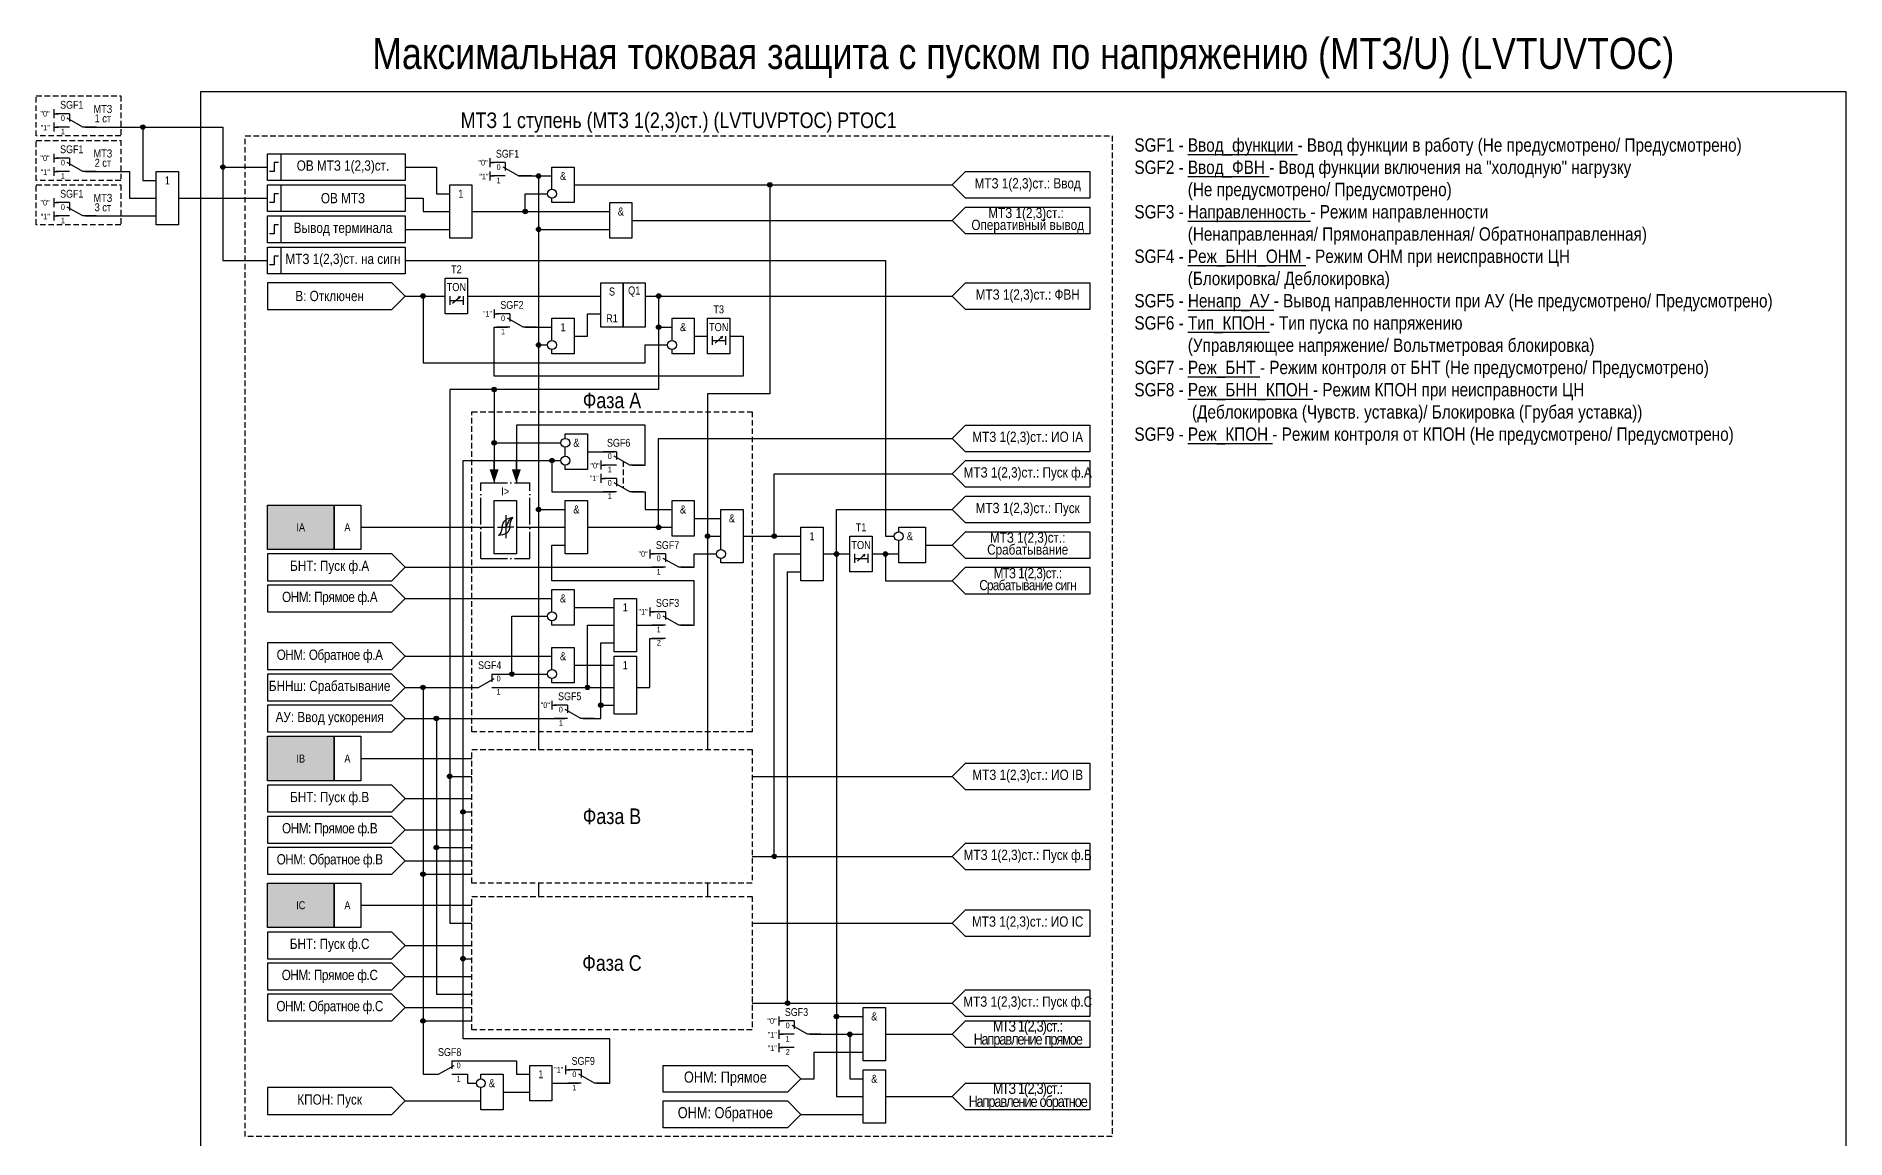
# Model space of a CAD drawing. Header units: millimetres. Extents: x -60 to 2976, y -423 to 657.
# Drawn here: x -37 to 370, y 409.5 to 657.4 of the extents above; entities that cross this region are included whole.
import ezdxf
from ezdxf.enums import TextEntityAlignment as Align

# ---------------------------------------------------------------- set-up
doc = ezdxf.new("R2010")
doc.units = ezdxf.units.MM
doc.linetypes.add('ACAD_ISO04W100', pattern=[30, 24, -3, 0, -3])
doc.linetypes.add('штриховая2', pattern=[0.375, 0.25, -0.125])
doc.layers.add('TEXT', color=7, linetype='Continuous', lineweight=25)
doc.layers.add('Основная', color=7, linetype='Continuous')
doc.styles.add('1.8_Gost_RD', font='ARIALN.TTF', dxfattribs={"height": 1.8})
doc.styles.add('2.5_Gost_RD', font='ARIALN.TTF', dxfattribs={"height": 2.5})
doc.styles.add('3.5_Gost_RD', font='ARIALN.TTF', dxfattribs={"height": 3.5})
doc.styles.add('Вывод', font='ARIALN.TTF', dxfattribs={"height": 2.5})
doc.styles.add('Компонент', font='ARIALN.TTF', dxfattribs={"height": 3.5})

# ---------------------------------------------------------------- blocks, each defined once
blk = doc.blocks.new('*U23')
at = {"layer": 'Основная', "linetype": 'ACAD_ISO04W100', "ltscale": 0.25}
for p, q in [((0, 0), (11, 0)), ((0, -17), (0, 0)), ((11, -17), (11, 0)), ((0, -17), (11, -17))]:
    blk.add_line(p, q, dxfattribs=at)
at = {"layer": 'Основная', "style": 'Компонент'}
blk.add_attdef('ОУ', text='', height=3.5, dxfattribs=at).set_placement((11, 0), align=Align.MIDDLE_CENTER)
blk = doc.blocks.new('Точка')
at = {"ltscale": 100}
h = blk.add_hatch(color=256, dxfattribs=at)
h.dxf.hatch_style = 1
edge = h.paths.add_edge_path()
edge.add_arc((0, 0), 0.5, 0, 360)
blk.add_circle((0, 0), 0.5, dxfattribs=at)
blk = doc.blocks.new('*U33')
at = {"ltscale": 0.25}
blk.add_line((-1, 0), (-5, 0), dxfattribs=at)
blk.add_lwpolyline([(-3, 0, 2, 0, 0), (0, 0, 0, 0, 0)], format="xyseb", dxfattribs=at)
at = {"layer": 'Основная', "style": 'Вывод'}
blk.add_attdef('ОТ', text='', height=2.5, dxfattribs=at).set_placement((-4, 0), align=Align.MIDDLE_CENTER)
blk = doc.blocks.new('*U32')
at = {"layer": 'Основная', "color": 0}
blk.add_line((0, 0), (7, 4), dxfattribs=at)
at = {"layer": 'Основная', "ltscale": 0.35}
blk.add_line((6, 6), (6, 2.5), dxfattribs=at)
blk = doc.blocks.new('*U43')
at = {"layer": 'Основная', "color": 0}
for p, q in [((-3, 6), (-9, 6)), ((-3, 0), (-9, 0)), ((9, 0), (3, 0))]:
    blk.add_line(p, q, dxfattribs=at)
at = {"layer": 'Основная', "ltscale": 0.25, "xscale": -1}
blk.add_blockref('*U32', (3, 0), dxfattribs=at)
at = {"layer": 'Основная'}
for tag, height, style, p in [('ОУ', 3.5, 'Компонент', (-2, 10)), ('В1', 2.5, 'Вывод', (-13, 6)), ('В2', 2.5, 'Вывод', (-6, 4)), ('В3', 2.5, 'Вывод', (-6, -2))]:
    blk.add_attdef(tag, text='', height=height, dxfattribs=dict(at, style=style)).set_placement(p, align=Align.MIDDLE_CENTER)
blk = doc.blocks.new('*U44')
at = {"layer": 'Основная', "color": 0}
for p, q in [((-9, 0), (-3, 0)), ((3, 6), (9, 6)), ((3, 0), (9, 0))]:
    blk.add_line(p, q, dxfattribs=at)
at = {"layer": 'Основная', "ltscale": 0.25}
blk.add_blockref('*U32', (-3, 0), dxfattribs=at)
at = {"layer": 'Основная'}
for tag, height, style, p in [('ОУ', 3.5, 'Компонент', (2, 10)), ('В2', 2.5, 'Вывод', (6, 4)), ('В1', 2.5, 'Вывод', (13, 6)), ('В3', 2.5, 'Вывод', (6, -2))]:
    blk.add_attdef(tag, text='', height=height, dxfattribs=dict(at, style=style)).set_placement(p, align=Align.MIDDLE_CENTER)
blk = doc.blocks.new('*U48')
at = {"layer": 'Основная', "color": 0}
for p, q in [((-3, 6), (-9, 6)), ((-3, 0), (-9, 0)), ((9, 0), (3, 0))]:
    blk.add_line(p, q, dxfattribs=at)
at = {"layer": 'Основная', "ltscale": 0.25, "xscale": -1}
blk.add_blockref('*U32', (3, 0), dxfattribs=at)
at = {"layer": 'Основная'}
for tag, height, style, p in [('ОУ', 3.5, 'Компонент', (-2, 10)), ('В1', 2.5, 'Вывод', (-13, 6)), ('В2', 2.5, 'Вывод', (-6, 4)), ('В3', 2.5, 'Вывод', (-6, -2))]:
    blk.add_attdef(tag, text='', height=height, dxfattribs=dict(at, style=style)).set_placement(p, align=Align.MIDDLE_CENTER)
blk = doc.blocks.new('*U34')
at = {"layer": 'Основная', "color": 0}
for p, q in [((-3, 6), (-9, 6)), ((-3, 0), (-9, 0)), ((9, 0), (3, 0))]:
    blk.add_line(p, q, dxfattribs=at)
at = {"layer": 'Основная', "ltscale": 0.25, "xscale": -1}
blk.add_blockref('*U32', (3, 0), dxfattribs=at)
at = {"layer": 'Основная'}
for tag, height, style, p in [('ОУ', 3.5, 'Компонент', (-2, 10)), ('В1', 2.5, 'Вывод', (-14, 6)), ('В2', 2.5, 'Вывод', (-6, 4)), ('В3', 2.5, 'Вывод', (-6, -2))]:
    blk.add_attdef(tag, text='', height=height, dxfattribs=dict(at, style=style)).set_placement(p, align=Align.MIDDLE_CENTER)
blk = doc.blocks.new('*U46')
at = {"layer": 'Основная', "color": 0}
for p, q in [((-9, 0), (-3, 0)), ((3, 6), (9, 6)), ((3, 0), (9, 0))]:
    blk.add_line(p, q, dxfattribs=at)
at = {"layer": 'Основная', "ltscale": 0.25}
blk.add_blockref('*U32', (-3, 0), dxfattribs=at)
at = {"layer": 'Основная'}
for tag, height, style, p in [('ОУ', 3.5, 'Компонент', (2, 10)), ('В2', 2.5, 'Вывод', (6, 4)), ('В1', 2.5, 'Вывод', (14, 6)), ('В3', 2.5, 'Вывод', (6, -2))]:
    blk.add_attdef(tag, text='', height=height, dxfattribs=dict(at, style=style)).set_placement(p, align=Align.MIDDLE_CENTER)

msp = doc.modelspace()

# ---------------------------------------------------------------- hatches: boundary and pattern name
at = {"ltscale": 100, "true_color": 0xf7941d}
h = msp.add_hatch(color=30, dxfattribs=at)
h.dxf.hatch_style = 1
h.paths.add_polyline_path([(15, 552), (30, 552), (30, 542), (15, 542)])
h = msp.add_hatch(color=30, dxfattribs=at)
h.dxf.hatch_style = 1
h.paths.add_polyline_path([(15, 500), (30, 500), (30, 490), (15, 490)])
h = msp.add_hatch(color=30, dxfattribs=at)
h.dxf.hatch_style = 1
h.paths.add_polyline_path([(15, 467), (30, 467), (30, 457), (15, 457)])

# ---------------------------------------------------------------- linework, layer by layer
at = {"color": 6, "ltscale": 100}
for p, q in [((-33, 641), (-33, 639)), ((-33, 640), (-32, 640)), ((-33, 638), (-33, 636)), ((-33, 637), (-32, 637)), ((-33, 631), (-33, 629)), ((-33, 630), (-32, 630)), ((-33, 628), (-33, 626)), ((-33, 627), (-32, 627)), ((-33, 621), (-33, 619)), ((-33, 620), (-32, 620)), ((-33, 618), (-33, 616)), ((-33, 617), (-32, 617)), ((130, 437), (130, 435)), ((130, 436), (131, 436)), ((130, 434), (130, 432)), ((130, 433), (131, 433)), ((130, 431), (130, 429)), ((130, 430), (131, 430)), ((133.5, 430), (130.5, 430))]:
    msp.add_line(p, q, dxfattribs=at)
at = {"ltscale": 100}
for p, q in [((65, 630), (65, 628)), ((65, 629), (66, 629)), ((65, 627), (65, 625)), ((65, 626), (66, 626)), ((66, 596), (66, 594)), ((66, 595), (67, 595)), ((90, 562), (90, 560)), ((90, 561), (91, 561)), ((90, 559), (90, 557)), ((90, 558), (91, 558)), ((101, 542), (101, 540)), ((101, 541), (102, 541)), ((101, 529), (101, 527)), ((101, 528), (102, 528)), ((104.5, 522), (101.5, 522)), ((79, 508), (79, 506)), ((79, 507), (80, 507)), ((82.0345, 426.0064), (82.0345, 424.0064)), ((82.0345, 425.0064), (83.0345, 425.0064))]:
    msp.add_line(p, q, dxfattribs=at)
at = {"color": 7, "ltscale": 100}
for p, q in [((56.6688, 597.4221), (58.3397, 598.908)), ((58.3397, 598.908), (57.8177, 598.6852)), ((58.3397, 598.908), (58.0729, 598.4416)), ((115.6716, 588.4146), (117.3426, 589.9005)), ((117.3426, 589.9005), (116.8206, 589.6777)), ((117.3426, 589.9005), (117.0758, 589.4341)), ((66.7865, 547.0009), (68.6014, 547.0009)), ((70.4163, 547.0028), (68.6014, 547.0009)), ((147.6961, 539.4146), (149.3671, 540.9005)), ((149.3671, 540.9005), (148.845, 540.6777)), ((149.3671, 540.9005), (149.1003, 540.4341))]:
    msp.add_line(p, q, dxfattribs=at)
msp.add_line((68.6, 549.72), (68.6, 544.52))
at = {"color": 6, "linetype": 'штриховая2', "ltscale": 5}
for points in [[(-37, 644), (-18, 644), (-18, 635), (-37, 635)], [(-37, 634), (-18, 634), (-18, 625), (-37, 625)], [(-37, 624), (-18, 624), (-18, 615), (-37, 615)]]:
    msp.add_lwpolyline(points, close=True, dxfattribs=at)
at = {"color": 3, "ltscale": 100}
msp.add_lwpolyline([(0, 645), (370, 645), (370, 0), (0, 0)], close=True, dxfattribs=at)
msp.add_lwpolyline([(0, 645), (370, 645), (370, 0), (0, 0)], close=True, dxfattribs=at)
at = {"color": 6, "ltscale": 100}
for points in [[(-26, 637), (-13, 637), (-13, 625), (-10, 625)], [(-26, 637), (5, 637), (5, 607), (15, 607)], [(-26, 637), (5, 637), (5, 628), (15, 628)], [(-26, 627), (-16, 627), (-16, 621), (-10, 621)], [(-5, 621), (15, 621)], [(-26, 617), (-10, 617)], [(140, 541), (143, 541), (143, 419), (149, 419)], [(140, 541), (143, 541), (143, 437), (149, 437)], [(137, 433), (149, 433)], [(137, 433), (146, 433), (146, 423), (149, 423)], [(154, 433), (169, 433)], [(135, 423), (138, 423), (138, 429), (149, 429)], [(154, 419), (169, 419)], [(135, 415), (149, 415)]]:
    msp.add_lwpolyline(points, dxfattribs=at)
at = {"color": 7, "linetype": 'штриховая2', "ltscale": 5}
msp.add_lwpolyline([(10, 635), (205, 635), (205, 410), (10, 410)], close=True, dxfattribs=at)
at = {"ltscale": 100}
for points in [[(15, 631), (18, 631), (18, 625), (15, 625)], [(15, 631), (46, 631), (46, 625), (15, 625)], [(199.9999, 627), (199.9999, 621), (171.9999, 621), (168.9999, 624), (171.9999, 627)], [(15, 624), (18, 624), (18, 618), (15, 618)], [(15, 624), (46, 624), (46, 618), (15, 618)], [(56, 624), (61, 624), (61, 612), (56, 612)], [(92, 620), (97, 620), (97, 612), (92, 612)], [(199.9999, 619), (199.9999, 613), (171.9999, 613), (168.9999, 616), (171.9999, 619)], [(15, 617), (18, 617), (18, 611), (15, 611)], [(15, 617), (46, 617), (46, 611), (15, 611)], [(15, 610), (18, 610), (18, 604), (15, 604)], [(15, 610), (46, 610), (46, 604), (15, 604)], [(55, 603), (60, 603), (60, 595), (55, 595)], [(90, 602), (95, 602), (95, 592), (90, 592)], [(95, 602), (100, 602), (100, 592), (95, 592)], [(114, 594), (119, 594), (119, 586), (114, 586)], [(199.9999, 570), (199.9999, 564), (171.9999, 564), (168.9999, 567), (171.9999, 570)], [(199.9999, 562), (199.9999, 556), (171.9999, 556), (168.9999, 559), (171.9999, 562)], [(199.9999, 554), (199.9999, 548), (171.9999, 548), (168.9999, 551), (171.9999, 554)], [(15, 552), (30, 552), (30, 542), (15, 542)], [(30, 552), (36, 552), (36, 542), (30, 542)], [(66, 553), (71, 553), (71, 541), (66, 541)], [(82, 553), (87, 553), (87, 541), (82, 541)], [(106, 553), (111, 553), (111, 545), (106, 545)], [(135, 547), (140, 547), (140, 535), (135, 535)], [(199.9999, 546), (199.9999, 540), (171.9999, 540), (168.9999, 543), (171.9999, 546)], [(146.0245, 545), (151.0245, 545), (151.0245, 537), (146.0245, 537)], [(199.9999, 538), (199.9999, 532), (171.9999, 532), (168.9999, 535), (171.9999, 538)], [(93, 531), (98, 531), (98, 519), (93, 519)], [(93, 518), (98, 518), (98, 505), (93, 505)], [(15, 500), (30, 500), (30, 490), (15, 490)], [(30, 500), (36, 500), (36, 490), (30, 490)], [(199.9999, 494), (199.9999, 488), (171.9999, 488), (168.9999, 491), (171.9999, 494)], [(199.9999, 476), (199.9999, 470), (171.9999, 470), (168.9999, 473), (171.9999, 476)], [(15, 467), (30, 467), (30, 457), (15, 457)], [(30, 467), (36, 467), (36, 457), (30, 457)], [(199.9999, 461), (199.9999, 455), (171.9999, 455), (168.9999, 458), (171.9999, 461)], [(199.9999, 443), (199.9999, 437), (171.9999, 437), (168.9999, 440), (171.9999, 443)], [(74, 426), (79, 426), (79, 418), (74, 418)]]:
    msp.add_lwpolyline(points, close=True, dxfattribs=at)
at = {"color": 6, "ltscale": 100}
for points in [[(-10, 627), (-5, 627), (-5, 615), (-10, 615)], [(149, 439), (154, 439), (154, 427), (149, 427)], [(200, 430), (172, 430), (169, 433), (172, 436), (200, 436)], [(132, 426), (135, 423), (132, 420), (104, 420), (104, 426)], [(149, 425), (154, 425), (154, 413), (149, 413)], [(200, 416), (172, 416), (169, 419), (172, 422), (200, 422)], [(132, 418), (135, 415), (132, 412), (104, 412), (104, 418)]]:
    msp.add_lwpolyline(points, close=True, dxfattribs=at)
at = {"lineweight": 30, "ltscale": 100}
for points in [[(17.5, 629), (16.5, 629), (16.5, 627), (15.5, 627)], [(17.5, 622), (16.5, 622), (16.5, 620), (15.5, 620)], [(17.5, 615), (16.5, 615), (16.5, 613), (15.5, 613)], [(17.5, 608), (16.5, 608), (16.5, 606), (15.5, 606)]]:
    msp.add_lwpolyline(points, dxfattribs=at)
at = {"ltscale": 100}
for points in [[(46, 628), (53, 628), (53, 622), (56, 622)], [(79, 623), (79, 628), (84, 628), (84, 620), (79, 620), (79, 621)], [(71.5, 626), (79, 626)], [(72, 626), (76, 626), (76, 551), (82, 551)], [(72, 626), (76, 626), (76, 551), (76, 497)], [(72, 626), (76, 626), (76, 588), (78, 588)], [(72, 626), (76, 626), (76, 614), (92, 614)], [(84, 624), (169, 624)], [(84, 624), (128, 624), (128, 577), (114, 577), (114, 545), (117, 545)], [(84, 624), (128, 624), (128, 577), (114, 577), (114, 497)], [(46, 621), (50, 621), (50, 618), (56, 618)], [(61, 618), (73, 618), (73, 622), (78, 622)], [(61, 618), (92, 618)], [(97, 616), (169, 616)], [(46, 614), (56, 614)], [(46, 607), (154, 607), (154, 545), (156, 545)], [(46, 599), (43, 602), (15, 602), (15, 596), (43, 596), (46, 599)], [(46, 599), (50, 599), (50, 584), (100, 584), (100, 588), (105, 588)], [(46, 599), (55, 599)], [(56, 599), (56, 597)], [(100, 599), (103, 599), (103, 578), (56, 578), (56, 491), (61, 491)], [(100, 599), (103, 599), (103, 578), (56, 578), (56, 458), (61, 458)], [(59, 599), (59, 597)], [(60, 599), (90, 599)], [(100, 599), (103, 599), (103, 578), (66, 578), (66, 566), (81, 566)], [(100, 599), (103, 599), (103, 578), (66, 578), (66, 566), (66, 566), (66, 557)], [(100, 599), (103, 599), (103, 592), (106, 592)], [(100, 599), (169, 599)], [(199.9999, 596), (171.9999, 596), (168.9999, 599), (171.9999, 602), (199.9999, 602), (199.9999, 596), (171.9999, 596), (168.9999, 599), (171.9999, 602), (199.9999, 602)], [(56, 598), (59, 598)], [(84, 590), (87, 590), (87, 595), (90, 595)], [(119, 590), (122, 590), (122, 581), (66, 581), (66, 592), (69, 592)], [(73, 592), (79, 592)], [(79, 589), (79, 594), (84, 594), (84, 586), (79, 586), (79, 587)], [(106, 589), (106, 594), (111, 594), (111, 586), (106, 586), (106, 587)], [(111, 590), (114, 590)], [(115, 590), (115, 588)], [(115, 589), (118, 589)], [(118, 590), (118, 588)], [(97, 561), (100, 561), (100, 570), (71, 570), (71, 557)], [(82, 567), (82, 568), (87, 568), (87, 560), (82, 560), (82, 561)], [(87, 547), (103, 547), (103, 567), (169, 567)], [(89, 422), (92, 422), (92, 432), (59, 432), (59, 562), (81, 562)], [(89, 422), (92, 422), (92, 432), (59, 432), (59, 562), (79, 562), (79, 555), (93, 555)], [(82, 563), (82, 565)], [(87, 564), (93, 564)], [(122, 545), (129, 545), (129, 559), (169, 559)], [(97, 555), (100, 555), (100, 551), (106, 551)], [(117, 542), (117, 551), (122, 551), (122, 539), (117, 539), (117, 540)], [(140, 541), (143, 541), (143, 551), (169, 551)], [(36, 547), (66, 547)], [(71, 547), (82, 547)], [(87, 547), (106, 547)], [(87, 547), (90, 547)], [(111, 549), (117, 549)], [(157, 546), (157, 547), (163, 547), (163, 539), (157, 539), (157, 544)], [(108, 525), (111, 525), (111, 535), (79, 535), (79, 543), (82, 543)], [(122, 545), (135, 545)], [(163, 543), (169, 543)], [(46, 538), (43, 541), (15, 541), (15, 535), (43, 535), (46, 538)], [(46, 538), (104, 538)], [(108, 538), (111, 538), (111, 541), (116, 541)], [(124, 473), (129, 473), (129, 541), (135, 541)], [(140, 541), (146, 541)], [(147.0245, 541), (147.0245, 539)], [(147.0245, 540), (150.0245, 540)], [(150.0245, 541), (150.0245, 539)], [(151, 541), (157, 541)], [(151, 541), (154, 541), (154, 535), (169, 535)], [(46, 531), (43, 534), (15, 534), (15, 528), (43, 528), (46, 531)], [(124, 440), (132, 440), (132, 537), (135, 537)], [(46, 531), (79, 531)], [(79, 528), (79, 533), (84, 533), (84, 525), (79, 525), (79, 526)], [(66, 514), (70, 514), (70, 527), (78, 527)], [(84, 529), (93, 529)], [(46, 518), (43, 521), (15, 521), (15, 515), (43, 515), (46, 518)], [(66, 511), (87, 511), (87, 525), (93, 525)], [(86, 504), (90, 504), (90, 521), (93, 521)], [(98, 525), (104, 525)], [(98, 511), (101, 511), (101, 522), (104, 522)], [(46, 518), (79, 518)], [(79, 515), (79, 520), (84, 520), (84, 512), (79, 512), (79, 513)], [(46, 511), (43, 514), (15, 514), (15, 508), (43, 508), (46, 511)], [(66, 514), (78, 514)], [(84, 516), (93, 516)], [(46, 511), (62, 511)], [(46, 511), (50, 511), (50, 469), (61, 469)], [(46, 511), (50, 511), (50, 436), (61, 436)], [(46, 511), (50, 511), (50, 424), (53, 424)], [(66, 511), (93, 511)], [(46, 504), (43, 507), (15, 507), (15, 501), (43, 501), (46, 504)], [(86, 504), (90, 504), (90, 507), (93, 507)], [(46, 504), (82, 504)], [(46, 504), (53, 504), (53, 475), (61, 475)], [(46, 504), (53, 504), (53, 442), (61, 442)], [(36, 495), (61, 495)], [(46, 486), (43, 489), (15, 489), (15, 483), (43, 483), (46, 486)], [(124, 491), (169, 491)], [(46, 486), (61, 486)], [(46, 479), (43, 482), (15, 482), (15, 476), (43, 476), (46, 479)], [(89, 422), (92, 422), (92, 432), (59, 432), (59, 483), (61, 483)], [(46, 479), (61, 479)], [(46, 472), (43, 475), (15, 475), (15, 469), (43, 469), (46, 472)], [(124, 473), (169, 473)], [(46, 472), (61, 472)], [(76, 467), (76, 464)], [(114, 467), (114, 464)], [(36, 462), (61, 462)], [(46, 453), (43, 456), (15, 456), (15, 450), (43, 450), (46, 453)], [(124, 458), (169, 458)], [(46, 453), (61, 453)], [(46, 446), (43, 449), (15, 449), (15, 443), (43, 443), (46, 446)], [(89, 422), (92, 422), (92, 432), (59, 432), (59, 450), (61, 450)], [(46, 446), (61, 446)], [(46, 439), (43, 442), (15, 442), (15, 436), (43, 436), (46, 439)], [(124, 440), (169, 440)], [(46, 439), (61, 439)], [(57, 427), (71, 427), (71, 424), (74, 424)], [(57, 424), (60, 424), (60, 422), (62, 422)], [(63, 423), (63, 424), (68, 424), (68, 416), (63, 416), (63, 421)], [(46, 418), (43, 421), (15, 421), (15, 415), (43, 415), (46, 418)], [(68, 420), (74, 420)], [(79, 422), (85, 422)], [(46, 418), (63, 418)]]:
    msp.add_lwpolyline(points, dxfattribs=at)
at = {"color": 251, "linetype": 'штриховая2', "ltscale": 5, "true_color": 0x58595b}
for points in [[(61, 573), (124, 573), (124, 501), (61, 501)], [(61, 497), (124, 497), (124, 467), (61, 467)], [(61, 464), (124, 464), (124, 434), (61, 434)]]:
    msp.add_lwpolyline(points, close=True, dxfattribs=at)
at = {"linetype": 'штриховая2', "ltscale": 5}
msp.add_lwpolyline([(95, 561.8571), (95, 555.8571)], dxfattribs=at)
for centre in [(79, 622), (106, 588)]:
    msp.add_circle(centre, 1)
at = {"ltscale": 100}
for centre in [(79, 588), (82, 566), (82, 562), (157, 545), (117, 541), (79, 527), (79, 514), (63, 422)]:
    msp.add_circle(centre, 1, dxfattribs=at)
for points in [[(67.8, 546.92), (67.6, 546.1319), (67, 545.12)], [(69.4795, 546.92), (69.2473, 546.1319), (68.7586, 545.6696), (67, 545.12)], [(67.8, 546.92), (67.9527, 547.7081), (68.4415, 548.5439), (70.2, 549.257)], [(68.6014, 547.0009), (69, 547.72), (69.4669, 548.5973), (70.2, 549.257)], [(69.4795, 546.92), (69.6, 547.7081), (69.8118, 548.5439), (70.2, 549.257)]]:
    msp.add_spline(points, degree=3)

# ---------------------------------------------------------------- block references
for p in [(-13, 637), (5, 628), (76, 626), (128, 624), (73, 618), (76, 614), (50, 599), (103, 599), (103, 592), (76, 588), (66, 578), (66, 566), (79, 562), (76, 551), (103, 547), (114, 545), (129, 545), (143, 541), (143, 541), (154, 541), (70, 514), (50, 511), (87, 511), (90, 507), (53, 504), (56, 491), (59, 483), (53, 475), (129, 473), (50, 469), (59, 450), (132, 440), (50, 436)]:
    msp.add_blockref('Точка', p, dxfattribs=at)
at = {"color": 6, "ltscale": 100}
for p in [(143, 437), (146, 433)]:
    msp.add_blockref('Точка', p, dxfattribs=at)
at = {"layer": 'Основная', "color": 6, "ltscale": 0.25, "xscale": 0.5, "yscale": 0.5, "zscale": 0.5}
for name, p, values in [('*U34', (-28, 637), {'ОУ': 'SGF1', 'В1': '"0"', 'В2': '0', 'В3': '1'}), ('*U34', (-28, 627), {'ОУ': 'SGF1', 'В1': '"0"', 'В2': '0', 'В3': '1'}), ('*U34', (-28, 617), {'ОУ': 'SGF1', 'В1': '"0"', 'В2': '0', 'В3': '1'}), ('*U43', (135, 433), {'ОУ': 'SGF3', 'В1': '"0"', 'В2': '0', 'В3': '1'})]:
    msp.add_blockref(name, p, dxfattribs=at).add_auto_attribs(values)
at = {"layer": 'Основная', "ltscale": 0.25, "xscale": 0.5, "yscale": 0.5, "zscale": 0.5}
for name, p, values in [('*U43', (70, 626), {'ОУ': 'SGF1', 'В1': '"0"', 'В2': '0', 'В3': '1'}), ('*U48', (71, 592), {'ОУ': 'SGF2', 'В1': '"1"', 'В2': '0', 'В3': '1'}), ('*U43', (106, 538), {'ОУ': 'SGF7', 'В1': '"0"', 'В2': '0', 'В3': '1'}), ('*U43', (106, 525), {'ОУ': 'SGF3', 'В1': '"1"', 'В2': '0', 'В3': '1'}), ('*U43', (84, 504), {'ОУ': 'SGF5', 'В1': '"0"', 'В2': '0', 'В3': '1'}), ('*U43', (87.0345, 422.0064), {'ОУ': 'SGF9', 'В1': '"1"', 'В2': '0', 'В3': '1'})]:
    msp.add_blockref(name, p, dxfattribs=at).add_auto_attribs(values)
at = {"layer": 'Основная', "ltscale": 0.25}
ref = msp.add_blockref('*U43', (95, 561), dxfattribs=dict(at, xscale=0.5, yscale=0.5, zscale=0.5))
ref.add_attrib('ОУ', 'SGF6', dxfattribs={"height": 1.75, "style": 'Компонент'}).set_placement((94, 566), align=Align.MIDDLE_CENTER)
ref.add_attrib('В2', '0', dxfattribs={"height": 1.25, "style": 'Вывод'}).set_placement((92, 563), align=Align.MIDDLE_CENTER)
ref.add_attrib('В3', '1', dxfattribs={"height": 1.25, "style": 'Вывод'}).set_placement((92, 560), align=Align.MIDDLE_CENTER)
at = {"layer": 'Основная', "ltscale": 0.25, "rotation": 270}
for p in [(66, 557), (71, 557)]:
    msp.add_blockref('*U33', p, dxfattribs=at)
at = {"layer": 'Основная', "ltscale": 0.25}
ref = msp.add_blockref('*U43', (95, 555), dxfattribs=dict(at, xscale=0.5, yscale=0.5, zscale=0.5))
ref.add_attrib('В1', '"1"', dxfattribs={"height": 1.25, "style": 'Вывод'}).set_placement((88.5, 558), align=Align.MIDDLE_CENTER)
ref.add_attrib('В2', '0', dxfattribs={"height": 1.25, "style": 'Вывод'}).set_placement((92, 557), align=Align.MIDDLE_CENTER)
ref.add_attrib('В3', '1', dxfattribs={"height": 1.25, "style": 'Вывод'}).set_placement((92, 554), align=Align.MIDDLE_CENTER)
msp.add_blockref('*U23', (63, 557), dxfattribs=at)
ref = msp.add_blockref('*U44', (64, 511), dxfattribs=dict(at, xscale=0.5, yscale=0.5, zscale=0.5))
ref.add_attrib('ОУ', 'SGF4', dxfattribs={"height": 1.75, "style": 'Компонент'}).set_placement((65, 516), align=Align.MIDDLE_CENTER)
ref.add_attrib('В2', '0', dxfattribs={"height": 1.25, "style": 'Вывод'}).set_placement((67, 513), align=Align.MIDDLE_CENTER)
ref.add_attrib('В3', '1', dxfattribs={"height": 1.25, "style": 'Вывод'}).set_placement((67, 510), align=Align.MIDDLE_CENTER)
ref = msp.add_blockref('*U46', (55, 424), dxfattribs=dict(at, xscale=0.5, yscale=0.5, zscale=0.5))
ref.add_attrib('ОУ', 'SGF8', dxfattribs={"height": 1.75, "style": 'Компонент'}).set_placement((56, 429), align=Align.MIDDLE_CENTER)
ref.add_attrib('В2', '0', dxfattribs={"height": 1.25, "style": 'Вывод'}).set_placement((58, 426), align=Align.MIDDLE_CENTER)
ref.add_attrib('В3', '1', dxfattribs={"height": 1.25, "style": 'Вывод'}).set_placement((58, 423), align=Align.MIDDLE_CENTER)

# ---------------------------------------------------------------- texts
at = {"color": 30, "ltscale": 100, "attachment_point": 5}
for s, insert, char_height, width, style in [('\\pxsm0.7;{\\C3;Максимальная токовая защита с пуском по напряжению (МТЗ/U) (LVTUVTOC)}', (185, 652.5), 7, 370, '3.5_Gost_RD'), ('\\pxsm0.7;МТЗ\\P1 ст', (-22, 640), 1.8, 8, '2.5_Gost_RD'), ('МТЗ 1 ступень (МТЗ 1(2,3)ст.) (LVTUVPTOC) {\\C6;PTOC1}', (107.5, 638), 3.5, 195, '3.5_Gost_RD'), ('\\pxsm0.7;МТЗ\\P2 ст', (-22, 630), 1.8, 8, '2.5_Gost_RD'), ('\\pxql;SGF1 - {\\LВвод_функции} - Ввод функции в работу (Не предусмотрено/ Предусмотрено)\\PSGF2 - {\\LВвод_ФВН} - Ввод функции включения на "холодную" нагрузку \\P^I(Не предусмотрено/ Предусмотрено)\\PSGF3 - {\\LНаправленность} - Режим направленности \\P^I(Ненаправленная/ Прямонаправленная/ Обратнонаправленная)\\PSGF4 - {\\LРеж_БНН_ОНМ} - Режим ОНМ при неисправности ЦН \\P^I(Блокировка/ Деблокировка)\\PSGF5 - {\\LНенапр_АУ} - Вывод направленности при АУ (Не предусмотрено/ Предусмотрено)\\PSGF6 - {\\LТип_КПОН} - Тип пуска по напряжению \\P^I(Управляющее напряжение/ Вольтметровая блокировка)\\PSGF7 - {\\LРеж_БНТ} - Режим контроля от БНТ (Не предусмотрено/ Предусмотрено)\\PSGF8 - {\\LРеж_БНН_КПОН} - Режим КПОН при неисправности ЦН \\P^I (Деблокировка (Чувств. уставка)/ Блокировка (Грубая уставка))\\PSGF9 - {\\LРеж_КПОН} - Режим контроля от КПОН (Не предусмотрено/ Предусмотрено)', (282.5, 600), 3, 145, '3.5_Gost_RD'), ('\\pxsm0.7;МТЗ\\P3 ст', (-22, 620), 1.8, 8, '2.5_Gost_RD')]:
    msp.add_mtext(s, dxfattribs=dict(at, insert=insert, char_height=char_height, width=width, style=style))
at = {"color": 6, "ltscale": 100}
for s, insert, char_height, width, attachment_point, style in [('"1"', (-36, 637.4962), 1.25, 2, 1, '3.5_Gost_RD'), ('"1"', (-36, 627.4962), 1.25, 2, 1, '3.5_Gost_RD'), ('1', (-7.5, 625), 1.8, 5, 5, '2.5_Gost_RD'), ('"1"', (-36, 617.4962), 1.25, 2, 1, '3.5_Gost_RD'), ('&', (151.5, 437), 1.8, 5, 5, '2.5_Gost_RD'), ('"1"', (127.5, 433.4962), 1.25, 2, 1, '3.5_Gost_RD'), ('"1"', (127.5, 430.4962), 1.25, 2, 1, '3.5_Gost_RD'), ('2', (131.5907, 429.6607), 1.25, 2, 1, '3.5_Gost_RD'), ('&', (151.5, 423), 1.8, 5, 5, '2.5_Gost_RD')]:
    msp.add_mtext(s, dxfattribs=dict(at, insert=insert, char_height=char_height, width=width, attachment_point=attachment_point, style=style))
at = {"ltscale": 100}
for s, insert, char_height, width, attachment_point, style in [('&', (81.5, 626), 1.8, 5, 5, '2.5_Gost_RD'), ('1', (58.5, 622), 1.8, 5, 5, '2.5_Gost_RD'), ('"1"', (62.6577, 626.4962), 1.25, 2, 1, '3.5_Gost_RD'), ('\\pxsm0.7;МТЗ 1(2,3)ст.: Ввод', (185.9999, 624), 2.3, 28, 5, '2.5_Gost_RD'), ('&', (94.5, 618), 1.8, 5, 5, '2.5_Gost_RD'), ('\\pxsm0.7;МТЗ 1(2,3)ст.:  Оперативный вывод', (186, 616), 2.3, 28, 5, '2.5_Gost_RD'), ('\\pxsm0.7;МТЗ 1(2,3)ст. на сигн', (32, 607), 2.3, 28, 5, '2.5_Gost_RD'), ('T2', (57.5, 605), 1.8, 5, 5, '2.5_Gost_RD'), ('TON', (57.5, 601), 1.8, 5, 5, '2.5_Gost_RD'), ('S', (92.5, 600), 1.8, 5, 5, '2.5_Gost_RD'), ('Q1', (97.5, 600), 1.8, 5, 5, '2.5_Gost_RD'), ('\\pxsm0.7;МТЗ 1(2,3)ст.: ФВН', (185.9999, 599), 2.3, 28, 5, '2.5_Gost_RD'), ('R1', (92.5, 594), 1.8, 5, 5, '2.5_Gost_RD'), ('T3', (116.5, 596), 1.8, 5, 5, '2.5_Gost_RD'), ('1', (81.5, 592), 1.8, 5, 5, '2.5_Gost_RD'), ('&', (108.5, 592), 1.8, 5, 5, '2.5_Gost_RD'), ('TON', (116.5, 592), 1.8, 5, 5, '2.5_Gost_RD'), ('&', (84.5, 566), 1.8, 5, 5, '2.5_Gost_RD'), ('\\pxsm0.7;МТЗ 1(2,3)ст.: ИО IА', (185.9999, 567), 2.3, 28, 5, '2.5_Gost_RD'), ('"0"', (87.6428, 561.4962), 1.25, 2, 1, '3.5_Gost_RD'), ('&', (84.5, 551), 1.8, 5, 5, '2.5_Gost_RD'), ('&', (108.5, 551), 1.8, 5, 5, '2.5_Gost_RD'), ('&', (119.5, 549), 1.8, 5, 5, '2.5_Gost_RD'), ('\\pxsm0.7;МТЗ 1(2,3)ст.: Пуск', (185.9999, 551), 2.3, 28, 5, '2.5_Gost_RD'), ('IA', (22.5, 547), 1.8, 15, 5, '1.8_Gost_RD'), ('А', (33, 547), 1.8, 6, 5, '1.8_Gost_RD'), ('1', (137.5, 545), 1.8, 5, 5, '2.5_Gost_RD'), ('T1', (148.5245, 547), 1.8, 5, 5, '2.5_Gost_RD'), ('&', (159.5, 545), 1.8, 5, 5, '2.5_Gost_RD'), ('\\pxsm0.7;МТЗ 1(2,3)ст.: Срабатывание ', (185.9999, 543), 2.3, 28, 5, '2.5_Gost_RD'), ('TON', (148.5245, 543), 1.8, 5, 5, '2.5_Gost_RD'), ('\\pxsm0.7;{\\T0.9;МТЗ 1(2,3)ст.: Срабатывание сигн}', (185.9999, 535), 2.3, 28, 5, '2.5_Gost_RD'), ('&', (81.5, 531), 1.8, 5, 5, '2.5_Gost_RD'), ('1', (95.5, 529), 1.8, 5, 5, '2.5_Gost_RD'), ('2', (102.5907, 521.6607), 1.25, 2, 1, '3.5_Gost_RD'), ('&', (81.5, 518), 1.8, 5, 5, '2.5_Gost_RD'), ('1', (95.5, 516), 1.8, 5, 5, '2.5_Gost_RD'), ('IВ', (22.5, 495), 1.8, 15, 5, '1.8_Gost_RD'), ('А', (33, 495), 1.8, 6, 5, '1.8_Gost_RD'), ('\\pxsm0.7;МТЗ 1(2,3)ст.: ИО IВ', (185.9999, 491), 2.3, 28, 5, '2.5_Gost_RD'), ('IC', (22.5, 462), 1.8, 15, 5, '1.8_Gost_RD'), ('А', (33, 462), 1.8, 6, 5, '1.8_Gost_RD'), ('\\pxsm0.7;МТЗ 1(2,3)ст.: ИО IС', (185.9999, 458), 2.3, 28, 5, '2.5_Gost_RD'), ('\\pxsm0.7;МТЗ 1(2,3)ст.: Пуск ф.С', (185.9999, 440), 2.3, 28, 5, '2.5_Gost_RD'), ('\\pxsm0.7;{\\T0.85;МТЗ 1(2,3)ст.: Направление прямое}', (186, 433), 2.5, 28, 5, '2.5_Gost_RD'), ('1', (76.5, 424), 1.8, 5, 5, '2.5_Gost_RD'), ('\\pxsm0.7;ОНМ: Прямое', (118, 423), 2.5, 28, 5, '2.5_Gost_RD'), ('\\pxsm0.7;КПОН: Пуск', (29, 418), 2.3, 28, 5, '2.5_Gost_RD'), ('&', (65.5, 422), 1.8, 5, 5, '2.5_Gost_RD'), ('\\pxsm0.7;{\\T0.85;МТЗ 1(2,3)ст.: Направление обратное}', (186, 419), 2.5, 28, 5, '2.5_Gost_RD'), ('\\pxsm0.7;ОНМ: Обратное', (118, 415), 2.5, 28, 5, '2.5_Gost_RD')]:
    msp.add_mtext(s, dxfattribs=dict(at, insert=insert, char_height=char_height, width=width, attachment_point=attachment_point, style=style))
at = {"color": 251, "ltscale": 100, "true_color": 0x58595b, "char_height": 3.5, "width": 63, "attachment_point": 5, "style": '3.5_Gost_RD'}
for s, insert in [('Фаза А', (92.5, 575.5)), ('Фаза В', (92.5, 482)), ('Фаза С', (92.5, 449))]:
    msp.add_mtext(s, dxfattribs=dict(at, insert=insert))
at = {"color": 3, "ltscale": 100, "char_height": 2.3, "width": 28, "attachment_point": 5, "style": '2.5_Gost_RD'}
for s, insert in [('\\pxsm0.7;МТЗ 1(2,3)ст.: Пуск ф.А', (185.9999, 559)), ('\\pxsm0.7;МТЗ 1(2,3)ст.: Пуск ф.В', (185.9999, 473))]:
    msp.add_mtext(s, dxfattribs=dict(at, insert=insert))
at = {"color": 7, "ltscale": 100, "insert": (63, 556), "char_height": 1.8, "width": 11, "attachment_point": 1, "style": '1.8_Gost_RD'}
msp.add_mtext('\\pxqc;I>', dxfattribs=at)
at = {"layer": 'TEXT', "ltscale": 100, "char_height": 2.3, "attachment_point": 5, "style": '2.5_Gost_RD'}
for s, insert, width in [('\\pxsm0.7;ОВ МТЗ 1(2,3)ст.', (32, 628), 28), ('\\pxsm0.7;ОВ МТЗ', (32, 621), 28), ('\\pxsm0.7;Вывод терминала', (32, 614), 28), ('\\pxsm0.7;В: Отключен', (29, 599), 28), ('\\pxsm0.7;БНТ: Пуск ф.А', (29, 538), 28), ('\\pxsm0.7;{\\T0.95;ОНМ: Прямое ф.А}', (29, 531), 28), ('\\pxsm0.7;{\\T0.95;ОНМ: Обратное ф.А}', (29, 518), 28), ('\\pxsm0.7;БННш: Срабатывание', (29, 511), 28), ('\\pxsm0.7;АУ: Ввод ускорения', (29, 504), 28), ('\\pxsm0.7;БНТ: Пуск ф.В', (29, 486), 28), ('\\pxsm0.7;{\\T0.95;ОНМ: Прямое ф.В}', (29, 479), 28.262634), ('\\pxsm0.7;БНТ: Пуск ф.С', (29, 453), 28), ('\\pxsm0.7;{\\T0.95;ОНМ: Прямое ф.С}', (29, 446), 28)]:
    msp.add_mtext(s, dxfattribs=dict(at, insert=insert, width=width))
at = {"layer": 'TEXT', "color": 3, "ltscale": 100, "char_height": 2.3, "width": 28, "attachment_point": 5, "style": '2.5_Gost_RD'}
for s, insert in [('\\pxsm0.7;{\\T0.95;ОНМ: Обратное ф.В}', (29, 472)), ('\\pxsm0.7;{\\T0.95;ОНМ: Обратное ф.С}', (29, 439))]:
    msp.add_mtext(s, dxfattribs=dict(at, insert=insert))

doc.saveas('drawing.dxf')
